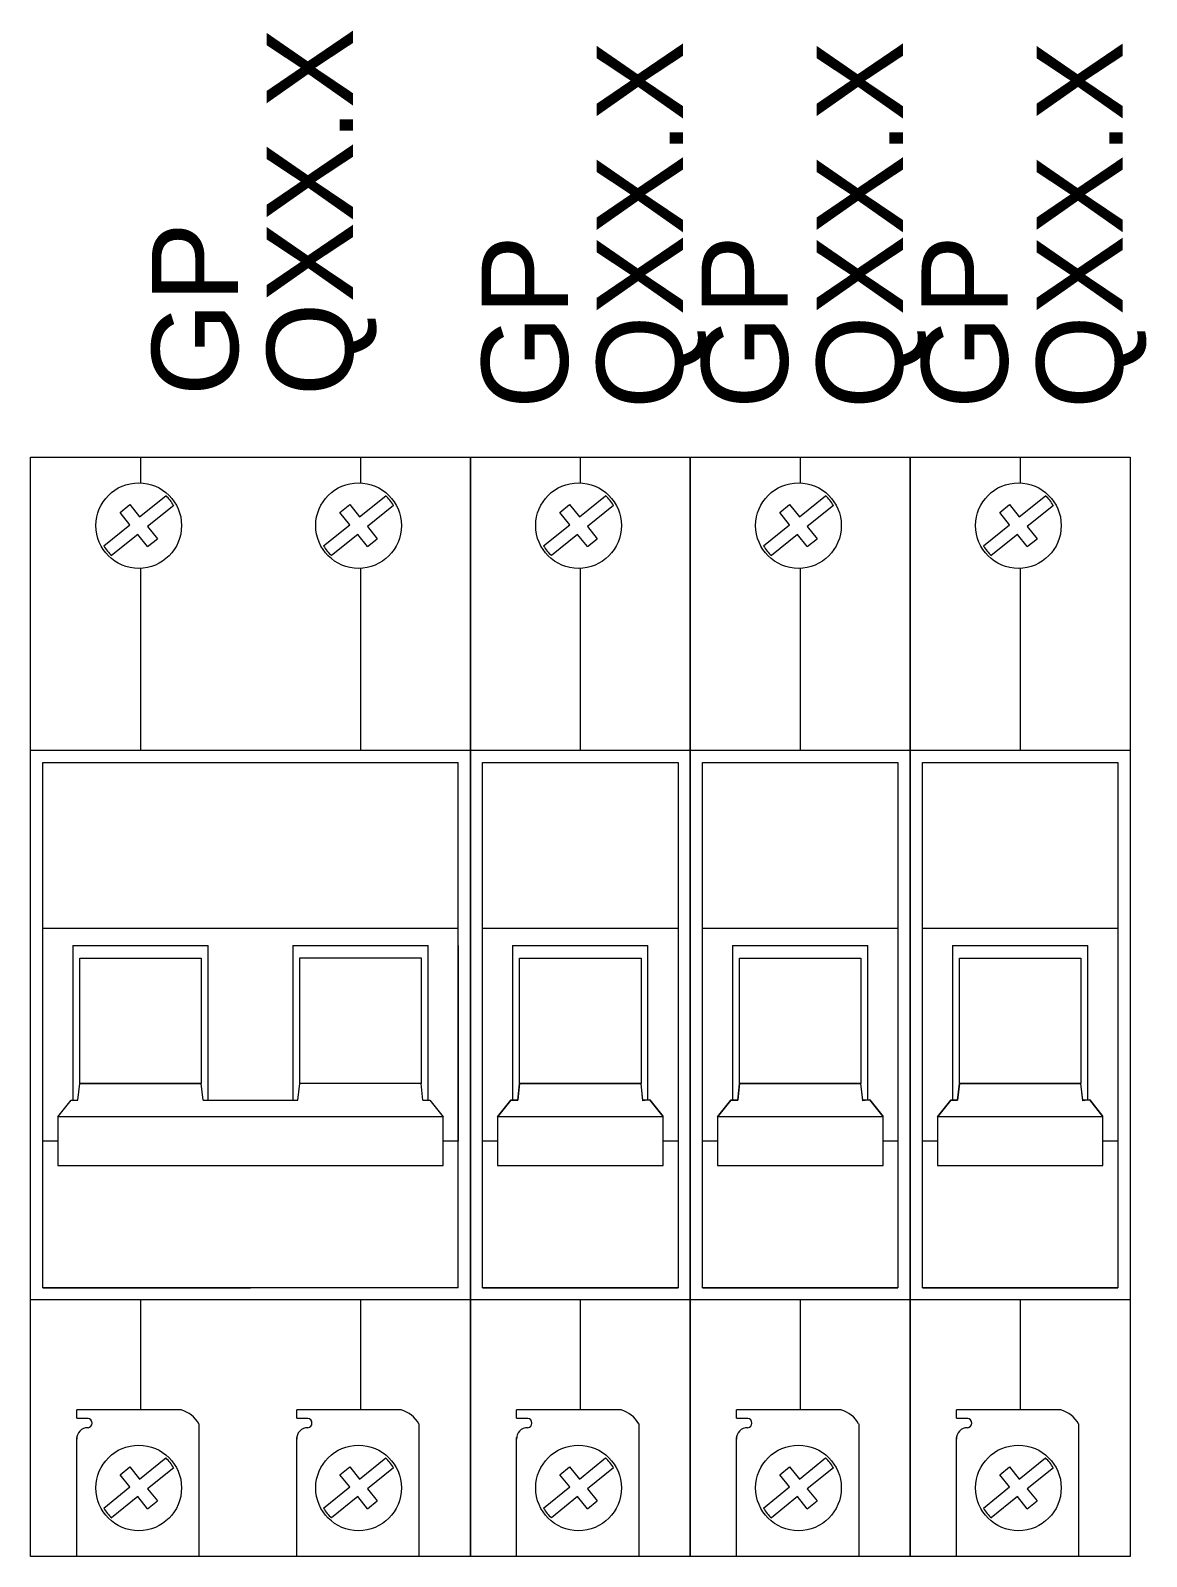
# Model space of a CAD drawing. Header units: millimetres. Extents: x 979 to 3414, y -1029 to 703.
# Drawn here: x 2174.4 to 2265.3, y -1029.3 to -905 of the extents above; entities that cross this region are included whole.
import ezdxf

# ---------------------------------------------------------------- set-up
doc = ezdxf.new("R2010")
doc.units = ezdxf.units.MM
doc.layers.add('eProC - L2', color=41, linetype='Continuous', lineweight=20)
doc.styles.get("Standard").update_dxf_attribs({"font": 'arial.ttf'})

# ---------------------------------------------------------------- blocks, each defined once
blk = doc.blocks.new('eProC_S5X_2Pv03')
at = {"layer": 'eProC - L2'}
for p, q in [((0, 0), (17.93, 0)), ((0, -89.63), (0, 0)), ((17.93, 0), (35.85, 0)), ((35.85, 0), (35.85, -89.63)), ((0, -23.9), (17.93, -23.9)), ((17.93, -23.9), (35.85, -23.9)), ((1, -24.9), (34.85, -24.9)), ((1, -24.9), (16.93, -24.9)), ((1, -67.72), (1, -24.9)), ((1, -24.9), (34.85, -24.9)), ((34.85, -67.72), (34.85, -24.9)), ((3.44, -39.83), (14.48, -39.83)), ((21.37, -39.83), (32.41, -39.83)), ((34.85, -39.83), (34.85, -53.78)), ((34.85, -67.72), (1, -67.72)), ((1, -67.72), (17.93, -67.72)), ((17.93, -68.71), (0, -68.71)), ((35.85, -68.71), (17.93, -68.71)), ((35.85, -68.71), (17.93, -68.71)), ((3.77, -78.36), (3.77, -77.68)), ((12.29, -77.68), (3.77, -77.68)), ((3.77, -78.36), (4.69, -78.36)), ((21.7, -78.36), (21.7, -77.68)), ((30.21, -77.68), (21.7, -77.68)), ((21.7, -78.36), (22.61, -78.36)), ((13.73, -78.81), (13.73, -89.63)), ((31.66, -78.81), (31.66, -89.63)), ((3.77, -89.63), (3.77, -79.93)), ((21.7, -89.63), (21.7, -79.93)), ((17.93, -89.63), (0, -89.63)), ((35.85, -89.63), (17.93, -89.63)), ((35.85, -89.63), (17.93, -89.63))]:
    blk.add_line(p, q, dxfattribs=at)
for points in [[(8.96, 0), (8.96, -2.11)], [(26.89, 0), (26.89, -2.11)], [(8.89, -4.87), (11.02, -3.15)], [(26.82, -4.87), (28.95, -3.15)], [(7.3, -4.52), (8.09, -3.88)], [(8.1, -5.52), (7.3, -4.52)], [(8.09, -3.88), (8.89, -4.87)], [(11.67, -3.94), (9.54, -5.67)], [(25.22, -4.52), (26.02, -3.88)], [(26.02, -5.52), (25.22, -4.52)], [(26.02, -3.88), (26.82, -4.87)], [(29.59, -3.94), (27.46, -5.67)], [(5.97, -7.24), (8.1, -5.52)], [(9.54, -5.67), (10.34, -6.66)], [(23.89, -7.24), (26.02, -5.52)], [(27.46, -5.67), (28.26, -6.66)], [(8.74, -6.31), (6.61, -8.03)], [(9.54, -7.3), (8.74, -6.31)], [(9.54, -7.3), (10.34, -6.66)], [(26.67, -6.31), (24.54, -8.03)], [(27.47, -7.3), (26.67, -6.31)], [(27.47, -7.3), (28.26, -6.66)], [(8.96, -9.07), (8.96, -23.9)], [(26.89, -9.07), (26.89, -23.9)], [(1, -38.4), (34.85, -38.4)], [(2.22, -55.77), (1, -55.77), (1, -39.83)], [(3.44, -39.83), (3.44, -52.42)], [(4.01, -40.84), (13.91, -40.84)], [(14.48, -52.42), (14.48, -39.83)], [(21.37, -39.83), (21.37, -51.06)], [(21.37, -39.83), (21.37, -52.42)], [(21.94, -40.83), (31.84, -40.83)], [(32.41, -52.42), (32.41, -39.83)], [(34.85, -39.83), (34.86, -55.77), (33.63, -55.77)], [(3.87, -52.42), (4.01, -51.06)], [(4.01, -51.06), (13.91, -51.06)], [(14.06, -52.42), (13.91, -51.06)], [(21.79, -52.42), (21.94, -51.06)], [(31.98, -52.42), (31.84, -51.06)], [(2.22, -53.78), (3.3, -52.42), (3.87, -52.42)], [(14.06, -52.42), (21.79, -52.42)], [(14.06, -52.42), (21.79, -52.42)], [(31.98, -52.42), (32.55, -52.42), (33.63, -53.78)], [(21.37, -53.78), (14.48, -53.78)], [(21.37, -53.78), (14.48, -53.78)], [(8.96, -68.71), (8.96, -77.68)], [(26.89, -68.71), (26.89, -77.68)], [(8.89, -83.32), (11.02, -81.59)], [(26.82, -83.32), (28.95, -81.59)], [(7.3, -82.97), (8.09, -82.33)], [(8.1, -83.96), (7.3, -82.97)], [(8.09, -82.33), (8.89, -83.32)], [(11.67, -82.39), (9.54, -84.11)], [(25.22, -82.97), (26.02, -82.33)], [(26.02, -83.96), (25.22, -82.97)], [(26.02, -82.33), (26.82, -83.32)], [(29.59, -82.39), (27.46, -84.11)], [(5.97, -85.69), (8.1, -83.96)], [(9.54, -84.11), (10.34, -85.1)], [(23.89, -85.69), (26.02, -83.96)], [(27.46, -84.11), (28.26, -85.1)], [(8.74, -84.75), (6.61, -86.48)], [(9.54, -85.75), (8.74, -84.75)], [(9.54, -85.75), (10.34, -85.1)], [(26.67, -84.75), (24.54, -86.48)], [(27.47, -85.75), (26.67, -84.75)], [(27.47, -85.75), (28.26, -85.1)]]:
    blk.add_lwpolyline(points, dxfattribs=at)
for points in [[(4.01, -40.84), (13.91, -40.84), (13.91, -51.06), (4.01, -51.06)], [(21.94, -40.83), (31.84, -40.83), (31.84, -51.06), (21.94, -51.06)], [(33.63, -53.78), (2.22, -53.78), (2.22, -57.76), (33.63, -57.76)]]:
    blk.add_lwpolyline(points, close=True, dxfattribs=at)
for centre in [(8.82, -5.59), (26.74, -5.59), (8.82, -84.04), (26.74, -84.04)]:
    blk.add_circle(centre, 3.49, dxfattribs=at)
for centre, radius, start, end in [((8.82, -5.59), 3.29, 30.0698, 47.915), ((26.74, -5.59), 3.29, 30.0698, 47.915), ((8.82, -5.59), 3.29, 210.0698, 227.915), ((26.74, -5.59), 3.29, 210.0698, 227.915), ((11.7, -79.91), 2.3, 28.3062, 75.3734), ((29.63, -79.91), 2.3, 28.3062, 75.3734), ((4.63, -80), 0.861, 87.2312, 184.5479), ((4.64, -78.75), 0.383, 277.0137, 83.3784), ((22.56, -80), 0.861, 87.2312, 184.5479), ((22.56, -78.75), 0.383, 277.0137, 83.3784), ((8.82, -84.04), 3.29, 30.0698, 47.915), ((26.74, -84.04), 3.29, 30.0698, 47.915), ((8.82, -84.04), 3.29, 210.0698, 227.915), ((26.74, -84.04), 3.29, 210.0698, 227.915)]:
    blk.add_arc(centre, radius, start, end, dxfattribs=at)
for tag, p in [('GP', (16.92, 4.96)), ('ID', (26.29, 4.96))]:
    blk.add_attdef(tag, p, '', height=7.03, rotation=90, dxfattribs=at)
blk = doc.blocks.new('eProC_S5X_1Pv03')
at = {"layer": 'eProC - L2'}
for p, q in [((0, 0), (17.93, 0)), ((0, -89.63), (0, 0)), ((0, -23.9), (17.93, -23.9)), ((1, -24.9), (16.93, -24.9)), ((1, -24.9), (16.93, -24.9)), ((1, -67.72), (1, -24.9)), ((1, -24.9), (16.93, -24.9)), ((3.44, -39.83), (14.48, -39.83)), ((16.93, -67.72), (1, -67.72)), ((1, -67.72), (16.93, -67.72)), ((17.93, -68.71), (0, -68.71)), ((3.77, -78.36), (3.77, -77.68)), ((12.29, -77.68), (3.77, -77.68)), ((3.77, -78.36), (4.69, -78.36)), ((13.73, -78.81), (13.73, -89.63)), ((3.77, -89.63), (3.77, -79.93)), ((17.93, -89.63), (0, -89.63))]:
    blk.add_line(p, q, dxfattribs=at)
for points in [[(8.96, 0), (8.96, -2.11)], [(17.93, 0), (17.93, -89.63)], [(8.89, -4.87), (11.02, -3.15)], [(7.3, -4.52), (8.09, -3.88)], [(8.1, -5.52), (7.3, -4.52)], [(8.09, -3.88), (8.89, -4.87)], [(11.67, -3.94), (9.54, -5.67)], [(5.97, -7.24), (8.1, -5.52)], [(9.54, -5.67), (10.34, -6.66)], [(8.74, -6.31), (6.61, -8.03)], [(9.54, -7.3), (8.74, -6.31)], [(9.54, -7.3), (10.34, -6.66)], [(8.96, -9.07), (8.96, -23.9)], [(16.93, -24.9), (16.93, -67.72)], [(1, -38.4), (16.93, -38.4)], [(2.22, -55.77), (1, -55.77), (1, -39.83)], [(3.44, -39.83), (3.44, -52.42)], [(4.01, -40.84), (13.91, -40.84)], [(14.48, -52.42), (14.48, -39.83)], [(4.01, -51.06), (3.87, -52.42), (3.3, -52.42), (2.22, -53.78), (15.71, -53.76), (14.63, -52.41), (14.06, -52.47), (13.91, -51.06), (4.01, -51.06)], [(3.87, -52.42), (4.01, -51.06)], [(4.01, -51.06), (13.91, -51.06)], [(14.06, -52.42), (13.91, -51.06)], [(2.22, -53.78), (3.3, -52.42), (3.87, -52.42)], [(14.06, -52.41), (14.63, -52.41), (15.71, -53.76)], [(15.71, -53.78), (14.48, -53.78)], [(16.93, -55.77), (15.71, -55.77)], [(8.96, -68.71), (8.96, -77.68)], [(8.89, -83.32), (11.02, -81.59)], [(7.3, -82.97), (8.09, -82.33)], [(8.1, -83.96), (7.3, -82.97)], [(8.09, -82.33), (8.89, -83.32)], [(11.67, -82.39), (9.54, -84.11)], [(5.97, -85.69), (8.1, -83.96)], [(9.54, -84.11), (10.34, -85.1)], [(8.74, -84.75), (6.61, -86.48)], [(9.54, -85.75), (8.74, -84.75)], [(9.54, -85.75), (10.34, -85.1)]]:
    blk.add_lwpolyline(points, dxfattribs=at)
for points in [[(4.01, -40.84), (13.91, -40.84), (13.91, -51.06), (4.01, -51.06)], [(15.71, -53.78), (2.22, -53.78), (2.22, -57.76), (15.71, -57.76)]]:
    blk.add_lwpolyline(points, close=True, dxfattribs=at)
for centre in [(8.82, -5.59), (8.82, -84.04)]:
    blk.add_circle(centre, 3.49, dxfattribs=at)
for centre, radius, start, end in [((8.82, -5.59), 3.29, 30.0698, 47.915), ((8.82, -5.59), 3.29, 210.0698, 227.915), ((11.7, -79.91), 2.3, 28.3062, 75.3734), ((4.63, -80), 0.861, 87.2312, 184.5479), ((4.64, -78.75), 0.383, 277.0137, 83.3784), ((8.82, -84.04), 3.29, 30.0698, 47.915), ((8.82, -84.04), 3.29, 210.0698, 227.915)]:
    blk.add_arc(centre, radius, start, end, dxfattribs=at)
for tag, p in [('GP', (7.95, 3.91)), ('ID', (17.33, 3.91))]:
    blk.add_attdef(tag, p, '', height=7.03, rotation=90, dxfattribs=at)

msp = doc.modelspace()

# ---------------------------------------------------------------- block references
at = {"color": 4}
for name, p in [('eProC_S5X_2Pv03', (2174.378, -939.72)), ('eProC_S5X_1Pv03', (2210.229, -939.72)), ('eProC_S5X_1Pv03', (2228.155, -939.72)), ('eProC_S5X_1Pv03', (2246.08, -939.72))]:
    msp.add_blockref(name, p, dxfattribs=at).add_auto_attribs({'GP': 'GP', 'ID': 'QXX.X'})

doc.saveas('drawing.dxf')
